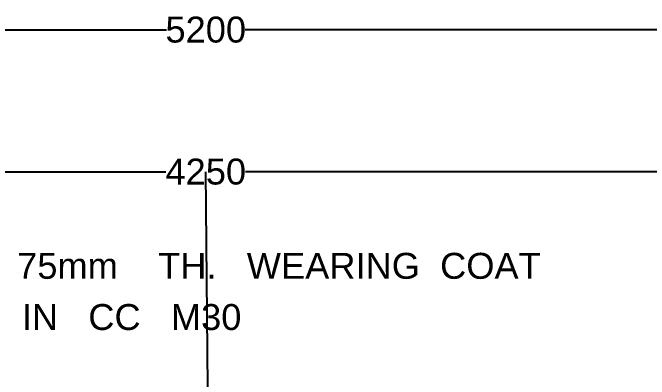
# Model space of a CAD drawing. Header units: inches. Extents: x 5487 to 6893, y 11 to 1027.
# Drawn here: x 5631.4 to 5729.5, y 466.5 to 523 of the extents above; entities that cross this region are included whole.
import ezdxf

# ---------------------------------------------------------------- set-up
doc = ezdxf.new("R2010")
doc.units = ezdxf.units.IN
doc.header["$MEASUREMENT"] = 0
doc.layers.add('DIMENSIONS', color=7, linetype='Continuous')
doc.layers.add('TEXT', color=1, linetype='Continuous')
doc.styles.get("Standard").update_dxf_attribs({"font": 'arial.ttf', "height": 4})
doc.dimstyles.get("Standard").update_dxf_attribs({"dimtxt": 0.18, "dimasz": 6, "dimexe": 0.18, "dimexo": 0.0625, "dimgap": 0.09, "dimtad": 0, "dimtih": 1, "dimtoh": 1, "dimdec": 4, "dimzin": 0, "dimdsep": 46, "dimtxsty": 'Standard', "dimcen": 0.09, "dimadec": 0, "dimazin": 0, "dimtfac": 1, "dimtdec": 4, "dimtofl": 0, "dimtmove": 0, "dimatfit": 3, "dimfxl": 1, "dimtolj": 1, "dimtzin": 0, "dimarcsym": 0})

# ---------------------------------------------------------------- blocks, each defined once
blk = doc.blocks.new('*D52')
at = {"layer": 'Defpoints', "color": 0, "transparency": 16777216}
for p in [(5755.468, 498.449), (5566.857, 493.878), (5755.468, 493.878)]:
    blk.add_point(p, dxfattribs=at)
at = {"layer": 'DIMENSIONS', "color": 0, "lineweight": -2, "transparency": 16777216}
for p, q in [((5566.857, 493.94), (5566.857, 498.629)), ((5572.857, 498.449), (5655.026, 498.449)), ((5749.468, 498.449), (5667.299, 498.449)), ((5755.468, 493.94), (5755.468, 498.629))]:
    blk.add_line(p, q, dxfattribs=at)
at = {"layer": 'DIMENSIONS', "color": 0, "transparency": 16777216}
for points in [[(5572.857, 499.449), (5572.857, 497.449), (5566.857, 498.449)], [(5749.468, 499.449), (5749.468, 497.449), (5755.468, 498.449)]]:
    blk.add_solid(points, dxfattribs=at)
at = {"layer": 'DIMENSIONS', "color": 0, "transparency": 16777216, "insert": (5661.162, 498.449), "char_height": 4, "attachment_point": 5}
blk.add_mtext('\\A1;4250', dxfattribs=at)
blk = doc.blocks.new('*D53')
at = {"layer": 'Defpoints', "color": 0, "transparency": 16777216}
for p in [(5763.788, 520.333), (5558.537, 493.815), (5763.788, 493.815)]:
    blk.add_point(p, dxfattribs=at)
at = {"layer": 'DIMENSIONS', "color": 0, "lineweight": -2, "transparency": 16777216}
for p, q in [((5558.537, 493.878), (5558.537, 520.513)), ((5564.537, 520.333), (5655.107, 520.333)), ((5757.788, 520.333), (5667.218, 520.333)), ((5763.788, 493.878), (5763.788, 520.513))]:
    blk.add_line(p, q, dxfattribs=at)
at = {"layer": 'DIMENSIONS', "color": 0, "transparency": 16777216}
for points in [[(5564.537, 521.333), (5564.537, 519.333), (5558.537, 520.333)], [(5757.788, 521.333), (5757.788, 519.333), (5763.788, 520.333)]]:
    blk.add_solid(points, dxfattribs=at)
at = {"layer": 'DIMENSIONS', "color": 0, "transparency": 16777216, "insert": (5661.162, 520.333), "char_height": 4, "attachment_point": 5}
blk.add_mtext('\\A1;5200', dxfattribs=at)

msp = doc.modelspace()

# ---------------------------------------------------------------- linework, layer by layer
at = {"layer": 'DIMENSIONS', "color": 0}
msp.add_lwpolyline([(5661.68543, 443.09573), (5661.1625, 498.44909)], dxfattribs=at)

# ---------------------------------------------------------------- texts
at = {"layer": 'TEXT', "color": 0}
for s, p in [('75mm    TH.   WEARING  COAT', (5632.09192, 481.94309)), ('IN   CC   M30', (5632.81605, 474.05028))]:
    msp.add_text(s, height=4, dxfattribs=at).set_placement(p)

# ---------------------------------------------------------------- dimensions: what is measured, and where the dimension line sits
at = {"layer": 'DIMENSIONS', "color": 0}
for base, p1, p2, text, picture, middle in [((5763.78803, 520.3335), (5558.53696, 493.81543), (5763.78803, 493.81543), '5200', '*D53', (5661.1625, 520.3335)), ((5755.46824, 498.44909), (5566.85675, 493.87793), (5755.46824, 493.87793), '4250', '*D52', (5661.1625, 498.44909))]:
    dim = msp.add_linear_dim(base=base, p1=p1, p2=p2, text=text, dimstyle='Standard', dxfattribs=at)
    dim.commit()
    dim.dimension.update_dxf_attribs({"geometry": picture, "text_midpoint": middle})

doc.saveas('drawing.dxf')
